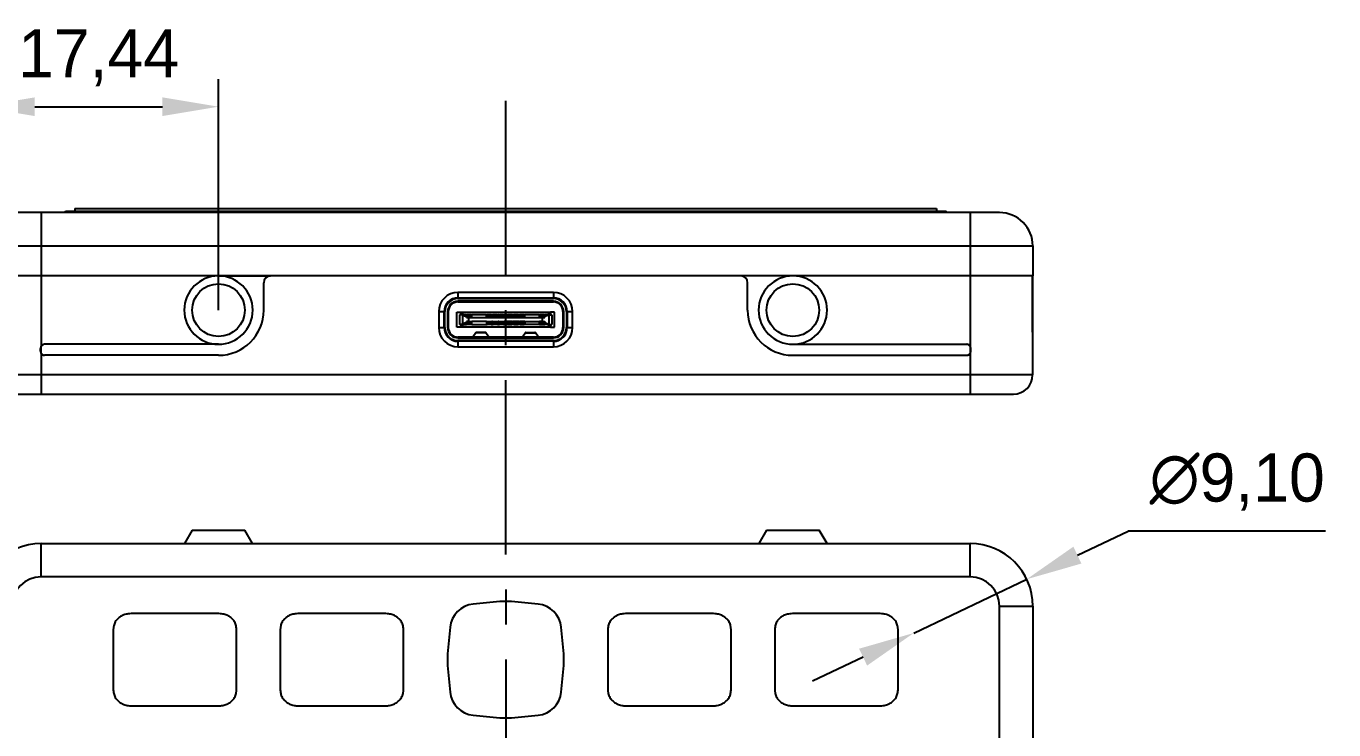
# Model space of a CAD drawing. Header units: millimetres. Extents: x -147 to 3, y 1156 to 1267.
# Drawn here: x -95.2 to -0.1, y 1215.9 to 1267.1 of the extents above; entities that cross this region are included whole.
import ezdxf

# ---------------------------------------------------------------- set-up
doc = ezdxf.new("R2010")
doc.units = ezdxf.units.MM
doc.header["$PDSIZE"] = -1
doc.linetypes.add('CENTERX2', pattern=[20.32, 12.7, -2.54, 2.54, -2.54])
doc.dimstyles.new('ISO-25', dxfattribs={"dimtxt": 2.5, "dimasz": 2.5, "dimexe": 1.25, "dimexo": 0.625, "dimtad": 1, "dimtxsty": 'Standard', "dimcen": 2.5, "dimadec": 0, "dimazin": 0, "dimtfac": 1, "dimtmove": 0, "dimatfit": 3, "dimfxl": 1, "dimarcsym": 0})

# ---------------------------------------------------------------- blocks, each defined once
blk = doc.blocks.new('*D3')
at = {"color": 0, "lineweight": -2}
for p, q in [((-18.75, 1228.586), (-15.066, 1230.341)), ((-0.709, 1230.341), (-15.066, 1230.341)), ((-30.649, 1222.919), (-22.433, 1226.832)), ((-34.332, 1221.164), (-38.016, 1219.41))]:
    blk.add_line(p, q, dxfattribs=at)
at = {"color": 0}
for points in [[(-19.042, 1229.2), (-18.457, 1227.972), (-22.433, 1226.832)], [(-34.04, 1220.55), (-34.625, 1221.778), (-30.649, 1222.919)]]:
    blk.add_solid(points, dxfattribs=at)
at = {"layer": 'Defpoints', "color": 0}
for p in [(-22.433, 1226.832), (-30.649, 1222.919)]:
    blk.add_point(p, dxfattribs=at)
at = {"color": 0, "insert": (-7.126, 1233.906), "char_height": 3.5, "attachment_point": 5}
blk.add_mtext('∅9,10', dxfattribs=at)
blk = doc.blocks.new('*D5')
at = {"color": 0, "lineweight": -2}
for p, q in [((-98.65, 1247.285), (-98.65, 1263.212)), ((-81.212, 1246.413), (-81.212, 1263.212)), ((-94.57, 1261.212), (-85.292, 1261.212))]:
    blk.add_line(p, q, dxfattribs=at)
at = {"color": 0}
for points in [[(-94.57, 1261.892), (-94.57, 1260.532), (-98.65, 1261.212)], [(-85.292, 1260.532), (-85.292, 1261.892), (-81.212, 1261.212)]]:
    blk.add_solid(points, dxfattribs=at)
at = {"layer": 'Defpoints', "color": 0}
for p in [(-81.212, 1261.212), (-98.65, 1247.285), (-81.212, 1246.413)]:
    blk.add_point(p, dxfattribs=at)
at = {"color": 0, "insert": (-89.931, 1264.778), "char_height": 3.5, "attachment_point": 5}
blk.add_mtext('17,44', dxfattribs=at)

msp = doc.modelspace()

# ---------------------------------------------------------------- linework, layer by layer
at = {"color": 7, "linetype": 'CENTERX2'}
msp.add_line((-60.329, 1261.641), (-60.324, 1172.438), dxfattribs=at)
at = {"color": 7, "linetype": 'Continuous', "lineweight": 25}
for p, q in [((-94.112, 1253.503), (-96.242, 1253.503)), ((-26.541, 1253.503), (-94.112, 1253.503)), ((-92.436, 1253.503), (-92.336, 1253.603)), ((-92.336, 1253.603), (-28.317, 1253.603)), ((-91.661, 1253.803), (-28.993, 1253.803)), ((-91.661, 1253.803), (-91.661, 1253.603)), ((-28.993, 1253.803), (-28.993, 1253.603)), ((-28.993, 1253.803), (-28.993, 1253.603)), ((-28.993, 1253.803), (-28.993, 1253.803)), ((-28.317, 1253.603), (-28.317, 1253.603)), ((-28.317, 1253.603), (-28.217, 1253.503)), ((-28.217, 1253.503), (-28.317, 1253.603)), ((-24.411, 1253.503), (-26.541, 1253.503)), ((-98.662, 1251.083), (-94.112, 1251.083)), ((-94.112, 1251.083), (-94.112, 1248.903)), ((-94.112, 1251.083), (-26.541, 1251.083)), ((-26.541, 1251.083), (-26.541, 1248.903)), ((-26.541, 1251.083), (-21.991, 1251.083)), ((-21.991, 1251.083), (-21.991, 1248.903)), ((-94.112, 1248.903), (-98.662, 1248.903)), ((-26.541, 1248.903), (-94.112, 1248.903)), ((-94.112, 1248.903), (-94.112, 1243.777)), ((-21.991, 1248.903), (-26.541, 1248.903)), ((-26.541, 1248.903), (-26.541, 1243.777)), ((-22.004, 1248.903), (-22.004, 1241.703)), ((-22.004, 1248.903), (-22.004, 1241.703)), ((-22.004, 1248.903), (-22.004, 1245.32)), ((-22.004, 1245.32), (-22.004, 1248.903)), ((-77.922, 1246.413), (-77.922, 1248.403)), ((-56.857, 1247.703), (-63.797, 1247.703)), ((-63.797, 1247.703), (-63.797, 1247.303)), ((-56.857, 1247.703), (-56.857, 1247.303)), ((-42.731, 1246.413), (-42.731, 1248.403)), ((-63.798, 1247.303), (-63.798, 1247.253)), ((-63.798, 1247.253), (-56.858, 1247.253)), ((-56.858, 1247.053), (-63.798, 1247.053)), ((-63.798, 1247.003), (-63.798, 1247.053)), ((-63.798, 1247.003), (-56.858, 1247.003)), ((-63.797, 1247.303), (-56.857, 1247.303)), ((-56.858, 1247.303), (-56.858, 1247.253)), ((-56.858, 1247.003), (-56.858, 1247.053)), ((-56.157, 1247.017), (-56.157, 1247.018)), ((-65.197, 1246.303), (-65.197, 1245.143)), ((-65.197, 1246.303), (-64.797, 1246.303)), ((-64.797, 1245.143), (-64.797, 1246.303)), ((-64.748, 1245.143), (-64.748, 1246.303)), ((-64.548, 1246.303), (-64.548, 1245.143)), ((-64.498, 1246.303), (-64.548, 1246.303)), ((-64.498, 1245.143), (-64.498, 1246.303)), ((-64.497, 1246.303), (-64.498, 1246.303)), ((-64.497, 1245.503), (-64.497, 1246.309)), ((-64.497, 1245.503), (-64.497, 1246.303)), ((-64.497, 1246.303), (-64.497, 1245.503)), ((-64.497, 1246.303), (-64.497, 1246.303)), ((-64.497, 1245.503), (-64.497, 1246.303)), ((-63.877, 1245.173), (-63.877, 1246.273)), ((-63.877, 1246.273), (-63.577, 1246.273)), ((-63.678, 1246.073), (-63.678, 1245.373)), ((-63.463, 1246.073), (-63.678, 1246.073)), ((-63.377, 1246.073), (-63.577, 1246.273)), ((-63.577, 1246.273), (-57.077, 1246.273)), ((-63.577, 1246.273), (-63.577, 1246.073)), ((-63.463, 1246.073), (-63.456, 1246.057)), ((-63.178, 1246.073), (-63.463, 1246.073)), ((-63.456, 1246.057), (-63.178, 1245.946)), ((-63.456, 1246.057), (-63.456, 1245.39)), ((-63.178, 1246.073), (-63.178, 1245.946)), ((-63.178, 1246.073), (-63.177, 1246.073)), ((-63.178, 1245.946), (-63.178, 1245.873)), ((-63.178, 1245.873), (-62.997, 1245.873)), ((-63.177, 1245.873), (-63.177, 1246.073)), ((-63.177, 1246.073), (-63.128, 1246.073)), ((-63.128, 1246.073), (-63.128, 1245.973)), ((-62.828, 1246.073), (-63.128, 1246.073)), ((-63.128, 1245.973), (-62.828, 1245.973)), ((-62.997, 1245.573), (-62.997, 1245.873)), ((-62.997, 1245.873), (-62.778, 1245.873)), ((-62.828, 1245.973), (-62.828, 1246.073)), ((-62.828, 1246.073), (-62.827, 1246.073)), ((-62.828, 1245.973), (-62.827, 1245.973)), ((-62.827, 1246.073), (-62.778, 1246.073)), ((-61.728, 1246.073), (-62.778, 1246.073)), ((-62.778, 1245.873), (-62.778, 1246.073)), ((-62.778, 1245.873), (-61.728, 1245.873)), ((-61.728, 1246.073), (-61.728, 1245.873)), ((-61.728, 1246.073), (-61.727, 1246.073)), ((-61.728, 1245.873), (-61.328, 1245.873)), ((-61.727, 1245.873), (-61.727, 1246.073)), ((-61.727, 1246.073), (-61.678, 1246.073)), ((-61.678, 1246.073), (-61.678, 1245.973)), ((-61.378, 1246.073), (-61.678, 1246.073)), ((-61.678, 1245.973), (-61.378, 1245.973)), ((-61.378, 1245.973), (-61.378, 1246.073)), ((-61.378, 1246.073), (-61.377, 1246.073)), ((-61.378, 1245.973), (-61.377, 1245.973)), ((-61.377, 1246.073), (-61.328, 1246.073)), ((-61.328, 1245.873), (-61.328, 1246.073)), ((-61.278, 1246.073), (-61.328, 1246.073)), ((-61.328, 1245.873), (-61.278, 1245.873)), ((-61.278, 1246.073), (-61.278, 1245.873)), ((-61.278, 1246.073), (-61.277, 1246.073)), ((-61.278, 1245.873), (-60.878, 1245.873)), ((-61.277, 1245.873), (-61.277, 1246.073)), ((-61.277, 1246.073), (-61.228, 1246.073)), ((-61.228, 1246.073), (-61.228, 1245.973)), ((-60.928, 1246.073), (-61.228, 1246.073)), ((-61.228, 1245.973), (-60.928, 1245.973)), ((-60.928, 1245.973), (-60.928, 1246.073)), ((-60.928, 1246.073), (-60.927, 1246.073)), ((-60.928, 1245.973), (-60.927, 1245.973)), ((-60.927, 1246.073), (-60.878, 1246.073)), ((-60.828, 1246.073), (-60.878, 1246.073)), ((-60.878, 1245.873), (-60.878, 1246.073)), ((-60.878, 1245.873), (-60.828, 1245.873)), ((-60.828, 1245.873), (-60.828, 1246.073)), ((-60.827, 1246.073), (-60.828, 1246.073)), ((-60.828, 1245.873), (-60.428, 1245.873)), ((-60.827, 1245.873), (-60.827, 1246.073)), ((-60.827, 1246.073), (-60.778, 1246.073)), ((-60.778, 1246.073), (-60.778, 1245.973)), ((-60.478, 1246.073), (-60.778, 1246.073)), ((-60.778, 1245.973), (-60.478, 1245.973)), ((-60.478, 1246.073), (-60.477, 1246.073)), ((-60.478, 1245.973), (-60.478, 1246.073)), ((-60.478, 1245.973), (-60.477, 1245.973)), ((-60.477, 1246.073), (-60.428, 1246.073)), ((-60.428, 1245.873), (-60.428, 1246.073)), ((-60.228, 1246.073), (-60.428, 1246.073)), ((-60.428, 1245.873), (-60.228, 1245.873)), ((-60.228, 1246.073), (-60.228, 1245.873)), ((-60.228, 1246.073), (-60.227, 1246.073)), ((-60.228, 1245.873), (-59.828, 1245.873)), ((-60.227, 1245.873), (-60.227, 1246.073)), ((-60.227, 1246.073), (-60.178, 1246.073)), ((-60.178, 1246.073), (-60.178, 1245.973)), ((-59.878, 1246.073), (-60.178, 1246.073)), ((-60.178, 1245.973), (-59.878, 1245.973)), ((-59.878, 1245.973), (-59.878, 1246.073)), ((-59.878, 1246.073), (-59.877, 1246.073)), ((-59.878, 1245.973), (-59.877, 1245.973)), ((-59.877, 1246.073), (-59.828, 1246.073)), ((-59.778, 1246.073), (-59.828, 1246.073)), ((-59.828, 1245.873), (-59.828, 1246.073)), ((-59.828, 1245.873), (-59.778, 1245.873)), ((-59.778, 1246.073), (-59.778, 1245.873)), ((-59.778, 1246.073), (-59.777, 1246.073)), ((-59.778, 1245.873), (-59.378, 1245.873)), ((-59.777, 1245.873), (-59.777, 1246.073)), ((-59.777, 1246.073), (-59.728, 1246.073)), ((-59.728, 1246.073), (-59.728, 1245.973)), ((-59.428, 1246.073), (-59.728, 1246.073)), ((-59.728, 1245.973), (-59.428, 1245.973)), ((-59.428, 1245.973), (-59.428, 1246.073)), ((-59.428, 1246.073), (-59.427, 1246.073)), ((-59.428, 1245.973), (-59.427, 1245.973)), ((-59.427, 1246.073), (-59.378, 1246.073)), ((-59.378, 1245.873), (-59.378, 1246.073)), ((-59.328, 1246.073), (-59.378, 1246.073)), ((-59.378, 1245.873), (-59.328, 1245.873)), ((-59.328, 1246.073), (-59.328, 1245.873)), ((-59.328, 1246.073), (-59.327, 1246.073)), ((-59.328, 1245.873), (-58.928, 1245.873)), ((-59.327, 1245.873), (-59.327, 1246.073)), ((-59.327, 1246.073), (-59.278, 1246.073)), ((-59.278, 1246.073), (-59.278, 1245.973)), ((-58.978, 1246.073), (-59.278, 1246.073)), ((-59.278, 1245.973), (-58.978, 1245.973)), ((-58.978, 1245.973), (-58.978, 1246.073)), ((-58.978, 1246.073), (-58.977, 1246.073)), ((-58.978, 1245.973), (-58.977, 1245.973)), ((-58.977, 1246.073), (-58.928, 1246.073)), ((-58.928, 1245.873), (-58.928, 1246.073)), ((-57.878, 1246.073), (-58.928, 1246.073)), ((-58.928, 1245.873), (-57.878, 1245.873)), ((-57.878, 1246.073), (-57.878, 1245.873)), ((-57.878, 1246.073), (-57.877, 1246.073)), ((-57.878, 1245.873), (-57.658, 1245.873)), ((-57.877, 1245.873), (-57.877, 1246.073)), ((-57.877, 1246.073), (-57.828, 1246.073)), ((-57.528, 1246.073), (-57.828, 1246.073)), ((-57.828, 1246.073), (-57.828, 1245.973)), ((-57.828, 1245.973), (-57.528, 1245.973)), ((-57.658, 1245.573), (-57.658, 1245.873)), ((-57.658, 1245.873), (-57.478, 1245.873)), ((-57.528, 1245.973), (-57.528, 1246.073)), ((-57.528, 1246.073), (-57.527, 1246.073)), ((-57.528, 1245.973), (-57.527, 1245.973)), ((-57.527, 1246.073), (-57.478, 1246.073)), ((-57.192, 1246.073), (-57.478, 1246.073)), ((-57.478, 1245.946), (-57.478, 1246.073)), ((-57.199, 1246.057), (-57.478, 1245.946)), ((-57.478, 1245.873), (-57.478, 1245.946)), ((-57.277, 1246.073), (-57.077, 1246.273)), ((-57.192, 1246.073), (-57.199, 1246.057)), ((-57.199, 1246.057), (-57.199, 1245.39)), ((-57.192, 1246.073), (-56.978, 1246.073)), ((-57.077, 1246.273), (-57.077, 1246.073)), ((-56.777, 1246.273), (-57.077, 1246.273)), ((-56.978, 1246.073), (-56.978, 1245.373)), ((-56.978, 1246.073), (-56.978, 1245.373)), ((-56.978, 1246.073), (-56.978, 1246.073)), ((-56.777, 1246.273), (-56.777, 1246.273)), ((-56.777, 1245.173), (-56.777, 1246.273)), ((-56.777, 1245.173), (-56.777, 1246.273)), ((-56.158, 1246.303), (-56.108, 1246.303)), ((-56.158, 1246.303), (-56.158, 1245.143)), ((-56.108, 1245.143), (-56.108, 1246.303)), ((-55.858, 1246.303), (-55.908, 1246.303)), ((-55.908, 1246.303), (-55.908, 1245.143)), ((-55.858, 1245.143), (-55.858, 1246.303)), ((-55.857, 1246.303), (-55.858, 1246.303)), ((-55.857, 1245.503), (-55.857, 1246.341)), ((-55.857, 1245.503), (-55.857, 1246.341)), ((-55.857, 1245.743), (-55.857, 1246.34)), ((-55.857, 1246.34), (-55.857, 1246.043)), ((-55.857, 1245.503), (-55.857, 1246.303)), ((-55.857, 1246.043), (-55.857, 1246.303)), ((-55.857, 1246.303), (-55.857, 1246.303)), ((-55.857, 1245.503), (-55.857, 1246.303)), ((-55.857, 1246.303), (-55.857, 1245.143)), ((-55.857, 1246.303), (-55.457, 1246.303)), ((-55.457, 1245.143), (-55.457, 1246.303)), ((-65.197, 1245.143), (-64.797, 1245.143)), ((-64.548, 1245.143), (-64.498, 1245.143)), ((-64.497, 1245.503), (-64.497, 1245.143)), ((-63.577, 1245.173), (-63.877, 1245.173)), ((-63.463, 1245.373), (-63.678, 1245.373)), ((-63.577, 1245.173), (-63.377, 1245.373)), ((-63.577, 1245.373), (-63.577, 1245.173)), ((-57.077, 1245.173), (-63.577, 1245.173)), ((-63.456, 1245.39), (-63.463, 1245.373)), ((-63.463, 1245.373), (-63.178, 1245.373)), ((-63.178, 1245.501), (-63.456, 1245.39)), ((-63.178, 1245.573), (-63.178, 1245.501)), ((-62.997, 1245.573), (-63.178, 1245.573)), ((-63.178, 1245.501), (-63.178, 1245.373)), ((-63.178, 1245.373), (-63.177, 1245.373)), ((-63.177, 1245.373), (-63.177, 1245.573)), ((-63.128, 1245.373), (-63.177, 1245.373)), ((-62.828, 1245.473), (-63.128, 1245.473)), ((-63.128, 1245.473), (-63.128, 1245.373)), ((-62.828, 1245.373), (-63.128, 1245.373)), ((-62.997, 1245.573), (-62.778, 1245.573)), ((-62.828, 1245.473), (-62.828, 1245.373)), ((-62.828, 1245.473), (-62.827, 1245.473)), ((-62.828, 1245.373), (-62.827, 1245.373)), ((-62.827, 1245.473), (-62.827, 1245.373)), ((-62.778, 1245.373), (-62.827, 1245.373)), ((-61.728, 1245.573), (-62.778, 1245.573)), ((-62.778, 1245.373), (-62.778, 1245.573)), ((-62.778, 1245.373), (-61.728, 1245.373)), ((-61.728, 1245.573), (-61.328, 1245.573)), ((-61.728, 1245.573), (-61.728, 1245.373)), ((-61.727, 1245.373), (-61.728, 1245.373)), ((-61.727, 1245.573), (-61.727, 1245.373)), ((-61.727, 1245.373), (-61.678, 1245.373)), ((-61.378, 1245.473), (-61.678, 1245.473)), ((-61.678, 1245.473), (-61.678, 1245.373)), ((-61.378, 1245.373), (-61.678, 1245.373)), ((-61.378, 1245.473), (-61.378, 1245.373)), ((-61.377, 1245.473), (-61.378, 1245.473)), ((-61.377, 1245.373), (-61.378, 1245.373)), ((-61.377, 1245.373), (-61.328, 1245.373)), ((-61.278, 1245.573), (-61.328, 1245.573)), ((-61.328, 1245.573), (-61.328, 1245.373)), ((-61.328, 1245.373), (-61.278, 1245.373)), ((-61.278, 1245.573), (-60.878, 1245.573)), ((-61.278, 1245.573), (-61.278, 1245.373)), ((-61.277, 1245.373), (-61.278, 1245.373)), ((-61.277, 1245.573), (-61.277, 1245.373)), ((-61.277, 1245.373), (-61.228, 1245.373)), ((-61.228, 1245.473), (-61.228, 1245.373)), ((-60.928, 1245.473), (-61.228, 1245.473)), ((-60.928, 1245.373), (-61.228, 1245.373)), ((-60.927, 1245.473), (-60.928, 1245.473)), ((-60.928, 1245.473), (-60.928, 1245.373)), ((-60.927, 1245.373), (-60.928, 1245.373)), ((-60.927, 1245.373), (-60.878, 1245.373)), ((-60.828, 1245.573), (-60.878, 1245.573)), ((-60.878, 1245.573), (-60.878, 1245.373)), ((-60.878, 1245.373), (-60.828, 1245.373)), ((-60.828, 1245.573), (-60.428, 1245.573)), ((-60.828, 1245.573), (-60.828, 1245.373)), ((-60.827, 1245.373), (-60.828, 1245.373)), ((-60.827, 1245.573), (-60.827, 1245.373)), ((-60.827, 1245.373), (-60.778, 1245.373)), ((-60.778, 1245.473), (-60.778, 1245.373)), ((-60.478, 1245.473), (-60.778, 1245.473)), ((-60.478, 1245.373), (-60.778, 1245.373)), ((-60.477, 1245.473), (-60.478, 1245.473)), ((-60.478, 1245.473), (-60.478, 1245.373)), ((-60.477, 1245.373), (-60.478, 1245.373)), ((-60.477, 1245.373), (-60.428, 1245.373)), ((-60.228, 1245.573), (-60.428, 1245.573)), ((-60.428, 1245.573), (-60.428, 1245.373)), ((-60.428, 1245.373), (-60.228, 1245.373)), ((-59.828, 1245.573), (-60.228, 1245.573)), ((-60.228, 1245.573), (-60.228, 1245.373)), ((-60.227, 1245.373), (-60.228, 1245.373)), ((-60.227, 1245.573), (-60.227, 1245.373)), ((-60.178, 1245.373), (-60.227, 1245.373)), ((-60.178, 1245.473), (-60.178, 1245.373)), ((-60.178, 1245.473), (-59.878, 1245.473)), ((-60.178, 1245.373), (-59.878, 1245.373)), ((-59.878, 1245.473), (-59.878, 1245.373)), ((-59.877, 1245.473), (-59.878, 1245.473)), ((-59.877, 1245.373), (-59.878, 1245.373)), ((-59.877, 1245.473), (-59.877, 1245.373)), ((-59.828, 1245.373), (-59.877, 1245.373)), ((-59.828, 1245.573), (-59.778, 1245.573)), ((-59.828, 1245.573), (-59.828, 1245.373)), ((-59.778, 1245.373), (-59.828, 1245.373)), ((-59.378, 1245.573), (-59.778, 1245.573)), ((-59.778, 1245.573), (-59.778, 1245.373)), ((-59.777, 1245.373), (-59.778, 1245.373)), ((-59.777, 1245.573), (-59.777, 1245.373)), ((-59.728, 1245.373), (-59.777, 1245.373)), ((-59.728, 1245.473), (-59.728, 1245.373)), ((-59.728, 1245.473), (-59.428, 1245.473)), ((-59.728, 1245.373), (-59.428, 1245.373)), ((-59.428, 1245.473), (-59.428, 1245.373)), ((-59.427, 1245.473), (-59.428, 1245.473)), ((-59.427, 1245.373), (-59.428, 1245.373)), ((-59.427, 1245.473), (-59.427, 1245.373)), ((-59.378, 1245.373), (-59.427, 1245.373)), ((-59.378, 1245.573), (-59.328, 1245.573)), ((-59.378, 1245.573), (-59.378, 1245.373)), ((-59.328, 1245.373), (-59.378, 1245.373)), ((-58.928, 1245.573), (-59.328, 1245.573)), ((-59.328, 1245.573), (-59.328, 1245.373)), ((-59.327, 1245.373), (-59.328, 1245.373)), ((-59.327, 1245.573), (-59.327, 1245.373)), ((-59.278, 1245.373), (-59.327, 1245.373)), ((-59.278, 1245.473), (-59.278, 1245.373)), ((-59.278, 1245.473), (-58.978, 1245.473)), ((-59.278, 1245.373), (-58.978, 1245.373)), ((-58.978, 1245.473), (-58.978, 1245.373)), ((-58.977, 1245.473), (-58.978, 1245.473)), ((-58.977, 1245.373), (-58.978, 1245.373)), ((-58.977, 1245.473), (-58.977, 1245.373)), ((-58.928, 1245.373), (-58.977, 1245.373)), ((-58.928, 1245.573), (-57.878, 1245.573)), ((-58.928, 1245.573), (-58.928, 1245.373)), ((-57.878, 1245.373), (-58.928, 1245.373)), ((-57.658, 1245.573), (-57.878, 1245.573)), ((-57.878, 1245.373), (-57.878, 1245.573)), ((-57.878, 1245.373), (-57.877, 1245.373)), ((-57.877, 1245.573), (-57.877, 1245.373)), ((-57.877, 1245.373), (-57.828, 1245.373)), ((-57.828, 1245.473), (-57.828, 1245.373)), ((-57.828, 1245.473), (-57.528, 1245.473)), ((-57.828, 1245.373), (-57.528, 1245.373)), ((-57.658, 1245.573), (-57.478, 1245.573)), ((-57.528, 1245.473), (-57.528, 1245.373)), ((-57.528, 1245.473), (-57.527, 1245.473)), ((-57.528, 1245.373), (-57.527, 1245.373)), ((-57.527, 1245.373), (-57.527, 1245.473)), ((-57.527, 1245.373), (-57.478, 1245.373)), ((-57.478, 1245.573), (-57.478, 1245.501)), ((-57.478, 1245.501), (-57.199, 1245.39)), ((-57.478, 1245.501), (-57.478, 1245.373)), ((-57.192, 1245.373), (-57.478, 1245.373)), ((-57.077, 1245.173), (-57.277, 1245.373)), ((-57.199, 1245.39), (-57.192, 1245.373)), ((-57.192, 1245.373), (-56.978, 1245.373)), ((-57.077, 1245.373), (-57.077, 1245.173)), ((-57.077, 1245.173), (-56.777, 1245.173)), ((-56.978, 1245.373), (-56.978, 1245.373)), ((-56.777, 1245.173), (-56.777, 1245.173)), ((-56.108, 1245.143), (-56.158, 1245.143)), ((-55.858, 1245.143), (-55.908, 1245.143)), ((-55.858, 1245.143), (-55.857, 1245.143)), ((-55.857, 1245.543), (-55.857, 1245.543)), ((-55.857, 1245.443), (-55.857, 1245.343)), ((-55.857, 1245.443), (-55.857, 1245.343)), ((-55.857, 1245.443), (-55.857, 1245.443)), ((-55.857, 1245.143), (-55.857, 1245.343)), ((-55.857, 1245.143), (-55.857, 1245.107)), ((-55.857, 1245.143), (-55.857, 1245.107)), ((-55.857, 1245.143), (-55.457, 1245.143)), ((-81.212, 1243.923), (-93.855, 1243.923)), ((-56.858, 1244.443), (-63.798, 1244.443)), ((-63.798, 1244.393), (-63.798, 1244.443)), ((-63.798, 1244.393), (-56.858, 1244.393)), ((-56.858, 1244.193), (-63.798, 1244.193)), ((-63.798, 1244.193), (-63.798, 1244.143)), ((-56.857, 1244.143), (-63.797, 1244.143)), ((-63.797, 1244.143), (-63.797, 1243.743)), ((-62.495, 1244.766), (-62.711, 1244.455)), ((-61.544, 1244.455), (-62.711, 1244.455)), ((-61.76, 1244.766), (-62.495, 1244.766)), ((-61.795, 1244.791), (-62.46, 1244.791)), ((-61.544, 1244.455), (-61.76, 1244.766)), ((-58.895, 1244.766), (-59.111, 1244.455)), ((-59.111, 1244.455), (-57.944, 1244.455)), ((-58.895, 1244.766), (-58.16, 1244.766)), ((-58.86, 1244.791), (-58.195, 1244.791)), ((-57.944, 1244.455), (-58.16, 1244.766)), ((-56.858, 1244.393), (-56.858, 1244.443)), ((-56.858, 1244.193), (-56.858, 1244.143)), ((-56.857, 1244.143), (-56.857, 1243.743)), ((-56.657, 1244.164), (-56.657, 1244.164)), ((-56.143, 1244.443), (-56.143, 1244.443)), ((-39.441, 1243.923), (-26.799, 1243.923)), ((-22.004, 1244.82), (-22.004, 1244.82)), ((-94.112, 1243.27), (-94.112, 1243.777)), ((-94.112, 1243.27), (-94.112, 1241.703)), ((-81.212, 1243.123), (-93.855, 1243.123)), ((-63.797, 1243.743), (-56.857, 1243.743)), ((-39.441, 1243.123), (-26.799, 1243.123)), ((-26.541, 1243.777), (-26.541, 1243.27)), ((-26.541, 1243.27), (-26.541, 1241.703)), ((-94.112, 1241.703), (-98.65, 1241.703)), ((-26.541, 1241.703), (-94.112, 1241.703)), ((-94.112, 1241.703), (-94.112, 1240.303)), ((-26.541, 1241.703), (-26.541, 1240.303)), ((-22.004, 1241.703), (-26.541, 1241.703)), ((-22.004, 1241.703), (-22.004, 1241.703)), ((-97.25, 1240.303), (-94.112, 1240.303)), ((-94.112, 1240.303), (-26.541, 1240.303)), ((-26.541, 1240.303), (-23.404, 1240.303)), ((-23.404, 1240.303), (-23.404, 1240.303)), ((-83.125, 1230.413), (-83.695, 1229.425)), ((-83.125, 1230.413), (-79.3, 1230.413)), ((-78.73, 1229.425), (-79.3, 1230.413)), ((-41.354, 1230.413), (-41.924, 1229.425)), ((-41.354, 1230.413), (-37.528, 1230.413)), ((-36.958, 1229.425), (-37.528, 1230.413)), ((-94.112, 1227.005), (-94.112, 1229.425)), ((-94.112, 1229.425), (-26.541, 1229.425)), ((-26.541, 1227.005), (-26.541, 1229.425)), ((-26.541, 1227.005), (-94.112, 1227.005)), ((-60.754, 1225.218), (-62.693, 1225.02)), ((-59.899, 1225.217), (-60.754, 1225.218)), ((-57.961, 1225.02), (-59.899, 1225.217)), ((-81.558, 1224.344), (-87.197, 1224.344)), ((-69.421, 1224.344), (-75.061, 1224.344)), ((-45.593, 1224.344), (-51.232, 1224.344)), ((-33.456, 1224.344), (-39.096, 1224.344)), ((-24.411, 1191.063), (-24.411, 1224.875)), ((-24.411, 1224.875), (-21.991, 1224.875)), ((-21.991, 1224.875), (-21.991, 1191.063)), ((-88.859, 1223.184), (-88.859, 1218.769)), ((-79.896, 1218.769), (-79.896, 1223.184)), ((-76.722, 1223.184), (-76.722, 1218.769)), ((-67.76, 1218.769), (-67.76, 1223.184)), ((-64.367, 1223.346), (-64.564, 1221.407)), ((-56.089, 1221.407), (-56.287, 1223.346)), ((-52.894, 1223.184), (-52.894, 1218.769)), ((-43.932, 1218.769), (-43.932, 1223.184)), ((-40.757, 1223.184), (-40.757, 1218.769)), ((-31.795, 1218.769), (-31.795, 1223.184)), ((-64.564, 1221.407), (-64.565, 1220.552)), ((-56.089, 1220.552), (-56.089, 1221.407)), ((-64.565, 1220.552), (-64.367, 1218.614)), ((-56.287, 1218.614), (-56.089, 1220.552)), ((-87.197, 1217.61), (-81.558, 1217.61)), ((-75.061, 1217.61), (-69.421, 1217.61)), ((-51.232, 1217.61), (-45.593, 1217.61)), ((-39.096, 1217.61), (-33.456, 1217.61)), ((-62.693, 1216.94), (-60.754, 1216.742)), ((-60.754, 1216.742), (-59.899, 1216.742)), ((-59.899, 1216.742), (-57.961, 1216.94))]:
    msp.add_line(p, q, dxfattribs=at)
at = {"color": 7, "linetype": 'Continuous'}
for p, q in [((-81.212, 1248.903), (-77.422, 1248.903)), ((-39.441, 1248.903), (-43.231, 1248.903)), ((-77.922, 1246.413), (-77.922, 1248.403)), ((-42.731, 1246.413), (-42.731, 1248.403)), ((-81.212, 1243.923), (-93.855, 1243.923)), ((-39.441, 1243.923), (-26.799, 1243.923)), ((-94.155, 1243.423), (-94.155, 1243.623)), ((-81.212, 1243.123), (-93.855, 1243.123)), ((-39.441, 1243.123), (-26.799, 1243.123)), ((-26.499, 1243.423), (-26.499, 1243.623)), ((-36.842, 1240.303), (-34.442, 1240.303))]:
    msp.add_line(p, q, dxfattribs=at)
at = {"color": 8, "linetype": 'Continuous', "lineweight": 25}
for p, q in [((-64.748, 1246.303), (-64.797, 1246.303)), ((-64.748, 1245.143), (-64.797, 1245.143)), ((-64.497, 1245.143), (-64.498, 1245.143))]:
    msp.add_line(p, q, dxfattribs=at)
at = {"color": 7, "linetype": 'Continuous', "lineweight": 25, "flags": 128}
for points in [[(-94.112, 1253.503), (-94.112, 1253.467), (-94.112, 1253.357), (-94.112, 1253.179), (-94.112, 1252.937), (-94.112, 1252.639), (-94.112, 1252.293), (-94.112, 1251.911), (-94.112, 1251.504), (-94.112, 1251.083)], [(-26.541, 1253.503), (-26.541, 1253.467), (-26.541, 1253.357), (-26.541, 1253.179), (-26.541, 1252.937), (-26.541, 1252.639), (-26.541, 1252.293), (-26.541, 1251.911), (-26.541, 1251.504), (-26.541, 1251.083)], [(-55.857, 1246.043), (-55.857, 1246.004), (-55.857, 1245.967), (-55.857, 1245.932), (-55.857, 1245.902), (-55.857, 1245.877), (-55.857, 1245.859), (-55.857, 1245.847), (-55.857, 1245.843)], [(-55.857, 1245.843), (-55.857, 1245.847), (-55.857, 1245.859), (-55.857, 1245.877), (-55.857, 1245.902), (-55.857, 1245.932), (-55.857, 1245.967), (-55.857, 1246.004), (-55.857, 1246.043)], [(-64.497, 1245.303), (-64.497, 1245.307), (-64.497, 1245.319), (-64.497, 1245.337), (-64.497, 1245.362), (-64.497, 1245.392), (-64.497, 1245.427), (-64.497, 1245.464), (-64.497, 1245.503)], [(-64.497, 1245.503), (-64.497, 1245.464), (-64.497, 1245.427), (-64.497, 1245.392), (-64.497, 1245.362), (-64.497, 1245.337), (-64.497, 1245.319), (-64.497, 1245.307), (-64.497, 1245.303)], [(-64.497, 1245.303), (-64.497, 1245.307), (-64.497, 1245.319), (-64.497, 1245.337), (-64.497, 1245.362), (-64.497, 1245.392), (-64.497, 1245.427), (-64.497, 1245.464), (-64.497, 1245.503)], [(-64.497, 1245.503), (-64.497, 1245.464), (-64.497, 1245.427), (-64.497, 1245.392), (-64.497, 1245.362), (-64.497, 1245.337), (-64.497, 1245.319), (-64.497, 1245.307), (-64.497, 1245.303)], [(-55.857, 1245.543), (-55.857, 1245.547), (-55.857, 1245.559), (-55.857, 1245.577), (-55.857, 1245.602), (-55.857, 1245.632), (-55.857, 1245.667), (-55.857, 1245.704), (-55.857, 1245.743)], [(-55.857, 1245.343), (-55.857, 1245.382), (-55.857, 1245.42), (-55.857, 1245.454), (-55.857, 1245.485), (-55.857, 1245.51), (-55.857, 1245.528), (-55.857, 1245.539), (-55.857, 1245.543)], [(-55.857, 1245.503), (-55.857, 1245.464), (-55.857, 1245.427), (-55.857, 1245.392), (-55.857, 1245.362), (-55.857, 1245.337), (-55.857, 1245.319), (-55.857, 1245.307), (-55.857, 1245.303)], [(-55.857, 1245.303), (-55.857, 1245.307), (-55.857, 1245.319), (-55.857, 1245.337), (-55.857, 1245.362), (-55.857, 1245.392), (-55.857, 1245.427), (-55.857, 1245.464), (-55.857, 1245.503)], [(-55.857, 1245.503), (-55.857, 1245.464), (-55.857, 1245.427), (-55.857, 1245.392), (-55.857, 1245.362), (-55.857, 1245.337), (-55.857, 1245.319), (-55.857, 1245.307), (-55.857, 1245.303)], [(-55.857, 1245.303), (-55.857, 1245.307), (-55.857, 1245.319), (-55.857, 1245.337), (-55.857, 1245.362), (-55.857, 1245.392), (-55.857, 1245.427), (-55.857, 1245.464), (-55.857, 1245.503)], [(-22.004, 1245.32), (-22.004, 1245.222), (-22.004, 1245.129), (-22.004, 1245.042), (-22.004, 1244.966), (-22.004, 1244.904), (-22.004, 1244.858), (-22.004, 1244.83), (-22.004, 1244.82)], [(-22.004, 1244.82), (-22.004, 1244.83), (-22.004, 1244.858), (-22.004, 1244.904), (-22.004, 1244.966), (-22.004, 1245.042), (-22.004, 1245.129), (-22.004, 1245.222), (-22.004, 1245.32)]]:
    msp.add_lwpolyline(points, dxfattribs=at)
at = {"color": 7, "linetype": 'Continuous'}
for centre in [(-81.212, 1246.413), (-39.441, 1246.413)]:
    msp.add_circle(centre, 1.913, dxfattribs=at)
at = {"color": 7, "linetype": 'Continuous', "lineweight": 25}
for centre in [(-81.212, 1246.413), (-39.441, 1246.413)]:
    msp.add_circle(centre, 1.913, dxfattribs=at)
for centre, radius, start, end in [((-24.411, 1251.083), 2.42, 359.99995, 90), ((-81.212, 1246.413), 2.49, 90, 270), ((-81.212, 1246.413), 2.49, 270, 90), ((-77.422, 1248.403), 0.5, 90, 180), ((-43.231, 1248.403), 0.5, 0, 90), ((-39.441, 1246.413), 2.49, 90, 270), ((-39.441, 1246.413), 2.49, 270, 90), ((-63.797, 1246.303), 1.4, 90, 180), ((-56.857, 1246.303), 1.4, 0, 90), ((-63.797, 1246.303), 1, 90, 180), ((-63.798, 1246.303), 0.95, 90, 180.00066), ((-63.798, 1246.303), 0.75, 90, 180.00066), ((-63.798, 1246.303), 0.7, 90, 180.00066), ((-63.797, 1246.303), 0.7, 90, 180.00066), ((-63.797, 1246.303), 0.7, 90, 180.00066), ((-56.858, 1246.303), 1, 359.99934, 90), ((-56.858, 1246.303), 0.95, 359.99934, 90), ((-56.858, 1246.303), 0.75, 359.99934, 90), ((-56.858, 1246.303), 0.7, 359.99934, 90), ((-56.857, 1246.303), 1, 359.99934, 90), ((-56.857, 1246.303), 1, 45.573, 90), ((-56.857, 1246.303), 1, 0, 90), ((-81.212, 1246.413), 3.29, 270, 0), ((-39.441, 1246.413), 3.29, 180, 270), ((-63.797, 1245.143), 1.4, 180, 270), ((-63.797, 1245.143), 1, 180, 270), ((-63.798, 1245.143), 0.95, 180.00066, 270), ((-63.798, 1245.143), 0.75, 180.00066, 270), ((-63.798, 1245.143), 0.7, 180.00066, 270), ((-63.797, 1245.143), 0.7, 180.00066, 270), ((-56.858, 1245.143), 0.95, 270, 359.99934), ((-56.858, 1245.143), 1, 270, 359.99934), ((-56.858, 1245.143), 0.75, 270, 359.99934), ((-56.858, 1245.143), 0.7, 270, 359.99934), ((-56.857, 1245.143), 1.4, 270, 0), ((-56.857, 1245.143), 1, 270, 0), ((-56.857, 1245.143), 1, 281.53696, 359.99934), ((-93.855, 1243.623), 0.3, 90, 149.19309), ((-56.857, 1245.143), 1, 270, 281.53696), ((-26.799, 1243.623), 0.3, 30.80691, 90), ((-93.855, 1243.423), 0.3, 210.80691, 270), ((-26.799, 1243.423), 0.3, 270, 329.19309), ((-23.404, 1241.703), 1.4, 270, 0), ((-23.404, 1241.703), 1.4, 270, 359.99842), ((-94.112, 1224.875), 4.55, 89.99995, 179.99995), ((-26.541, 1224.875), 4.55, 359.99995, 89.99995), ((-94.112, 1224.875), 2.13, 89.99995, 179.99995), ((-26.541, 1224.875), 2.13, 359.99995, 89.99995), ((-62.502, 1223.156), 1.874, 95.83752, 174.17366), ((-58.151, 1223.155), 1.874, 5.83752, 84.17366), ((-62.503, 1218.804), 1.874, 185.83752, 264.17366), ((-58.151, 1218.804), 1.874, 275.83752, 354.17366)]:
    msp.add_arc(centre, radius, start, end, dxfattribs=at)
at = {"color": 7, "linetype": 'Continuous'}
for centre, radius, start, end in [((-81.212, 1246.413), 2.49, 270, 90), ((-77.422, 1248.403), 0.5, 90, 180), ((-43.231, 1248.403), 0.5, 0, 90), ((-39.441, 1246.413), 2.49, 90, 270), ((-81.212, 1246.413), 3.29, 270, 0), ((-39.441, 1246.413), 3.29, 180, 270), ((-93.855, 1243.623), 0.3, 90, 180), ((-26.799, 1243.623), 0.3, 0, 90), ((-93.855, 1243.423), 0.3, 180, 270), ((-26.799, 1243.423), 0.3, 270, 0)]:
    msp.add_arc(centre, radius, start, end, dxfattribs=at)
at = {"color": 7, "linetype": 'Continuous', "lineweight": 25}
for points, knots in [([(-62.711, 1244.455), (-62.714, 1244.451), (-62.72, 1244.445), (-62.725, 1244.444), (-62.728, 1244.443)], [0, 0, 0, 0, 0.5599414, 1, 1, 1, 1]), ([(-62.46, 1244.791), (-62.466, 1244.79), (-62.478, 1244.787), (-62.49, 1244.772), (-62.495, 1244.766)], [0, 0, 0, 0, 0.560066, 1, 1, 1, 1]), ([(-61.76, 1244.766), (-61.766, 1244.774), (-61.778, 1244.788), (-61.79, 1244.79), (-61.795, 1244.791)], [0, 0, 0, 0, 0.559941, 1, 1, 1, 1]), ([(-61.528, 1244.443), (-61.531, 1244.444), (-61.536, 1244.445), (-61.541, 1244.452), (-61.544, 1244.455)], [0, 0, 0, 0, 0.560066, 1, 1, 1, 1]), ([(-59.111, 1244.455), (-59.114, 1244.451), (-59.12, 1244.445), (-59.125, 1244.444), (-59.128, 1244.443)], [0, 0, 0, 0, 0.559941, 1, 1, 1, 1]), ([(-58.86, 1244.791), (-58.866, 1244.79), (-58.878, 1244.787), (-58.89, 1244.772), (-58.895, 1244.766)], [0, 0, 0, 0, 0.560066, 1, 1, 1, 1]), ([(-58.16, 1244.766), (-58.166, 1244.774), (-58.178, 1244.788), (-58.19, 1244.79), (-58.195, 1244.791)], [0, 0, 0, 0, 0.559941, 1, 1, 1, 1]), ([(-57.928, 1244.443), (-57.931, 1244.444), (-57.936, 1244.445), (-57.941, 1244.452), (-57.944, 1244.455)], [0, 0, 0, 0, 0.560066, 1, 1, 1, 1]), ([(-87.197, 1224.344), (-87.362, 1224.342), (-87.637, 1224.339), (-88.005, 1224.277), (-88.273, 1224.161), (-88.499, 1224.004), (-88.691, 1223.795), (-88.826, 1223.51), (-88.848, 1223.296), (-88.859, 1223.184)], [0, 0, 0, 0, 0.216129, 0.360127, 0.485505, 0.595884, 0.719205, 0.853627, 1, 1, 1, 1]), ([(-79.896, 1223.184), (-79.907, 1223.296), (-79.929, 1223.51), (-80.064, 1223.795), (-80.256, 1224.004), (-80.482, 1224.161), (-80.75, 1224.277), (-81.118, 1224.339), (-81.393, 1224.342), (-81.558, 1224.344)], [0, 0, 0, 0, 0.146373, 0.280795, 0.404116, 0.514495, 0.639873, 0.783871, 1, 1, 1, 1]), ([(-75.061, 1224.344), (-75.226, 1224.342), (-75.5, 1224.339), (-75.868, 1224.277), (-76.136, 1224.161), (-76.363, 1224.004), (-76.554, 1223.795), (-76.69, 1223.51), (-76.711, 1223.296), (-76.722, 1223.184)], [0, 0, 0, 0, 0.216129, 0.360127, 0.485505, 0.595884, 0.719205, 0.853627, 1, 1, 1, 1]), ([(-67.76, 1223.184), (-67.771, 1223.296), (-67.792, 1223.51), (-67.927, 1223.795), (-68.119, 1224.004), (-68.345, 1224.161), (-68.613, 1224.277), (-68.981, 1224.339), (-69.256, 1224.342), (-69.421, 1224.344)], [0, 0, 0, 0, 0.1463729, 0.2807948, 0.404116, 0.5144954, 0.6398733, 0.7838714, 1, 1, 1, 1]), ([(-51.232, 1224.344), (-51.397, 1224.342), (-51.672, 1224.339), (-52.04, 1224.277), (-52.308, 1224.161), (-52.535, 1224.004), (-52.726, 1223.795), (-52.862, 1223.51), (-52.883, 1223.296), (-52.894, 1223.184)], [0, 0, 0, 0, 0.216129, 0.360127, 0.485505, 0.595884, 0.719205, 0.853627, 1, 1, 1, 1]), ([(-43.932, 1223.184), (-43.943, 1223.296), (-43.964, 1223.51), (-44.099, 1223.795), (-44.291, 1224.004), (-44.517, 1224.161), (-44.785, 1224.277), (-45.153, 1224.339), (-45.428, 1224.342), (-45.593, 1224.344)], [0, 0, 0, 0, 0.146373, 0.280795, 0.404116, 0.514495, 0.639873, 0.783871, 1, 1, 1, 1]), ([(-39.096, 1224.344), (-39.261, 1224.342), (-39.536, 1224.339), (-39.903, 1224.277), (-40.172, 1224.161), (-40.398, 1224.004), (-40.59, 1223.795), (-40.725, 1223.51), (-40.746, 1223.296), (-40.757, 1223.184)], [0, 0, 0, 0, 0.216129, 0.360127, 0.485505, 0.595884, 0.719205, 0.853627, 1, 1, 1, 1]), ([(-31.795, 1223.184), (-31.806, 1223.296), (-31.827, 1223.51), (-31.963, 1223.795), (-32.154, 1224.004), (-32.381, 1224.161), (-32.649, 1224.277), (-33.017, 1224.339), (-33.291, 1224.342), (-33.456, 1224.344)], [0, 0, 0, 0, 0.146373, 0.280795, 0.404116, 0.514495, 0.639873, 0.783871, 1, 1, 1, 1]), ([(-88.859, 1218.769), (-88.848, 1218.658), (-88.826, 1218.443), (-88.691, 1218.159), (-88.499, 1217.95), (-88.273, 1217.793), (-88.005, 1217.676), (-87.637, 1217.614), (-87.362, 1217.611), (-87.197, 1217.61)], [0, 0, 0, 0, 0.146373, 0.280795, 0.404116, 0.514495, 0.639873, 0.783871, 1, 1, 1, 1]), ([(-81.558, 1217.61), (-81.393, 1217.611), (-81.118, 1217.614), (-80.75, 1217.676), (-80.482, 1217.793), (-80.256, 1217.95), (-80.064, 1218.159), (-79.929, 1218.443), (-79.907, 1218.658), (-79.896, 1218.769)], [0, 0, 0, 0, 0.216129, 0.360127, 0.485505, 0.595884, 0.719205, 0.853627, 1, 1, 1, 1]), ([(-76.722, 1218.769), (-76.711, 1218.658), (-76.69, 1218.443), (-76.554, 1218.159), (-76.363, 1217.95), (-76.136, 1217.793), (-75.868, 1217.676), (-75.5, 1217.614), (-75.226, 1217.611), (-75.061, 1217.61)], [0, 0, 0, 0, 0.146373, 0.280795, 0.404116, 0.514495, 0.639873, 0.783871, 1, 1, 1, 1]), ([(-69.421, 1217.61), (-69.256, 1217.611), (-68.981, 1217.614), (-68.613, 1217.676), (-68.345, 1217.793), (-68.119, 1217.95), (-67.927, 1218.159), (-67.792, 1218.443), (-67.771, 1218.658), (-67.76, 1218.769)], [0, 0, 0, 0, 0.216129, 0.360127, 0.485505, 0.595884, 0.719205, 0.853627, 1, 1, 1, 1]), ([(-52.894, 1218.769), (-52.883, 1218.657), (-52.862, 1218.443), (-52.726, 1218.159), (-52.535, 1217.949), (-52.308, 1217.793), (-52.04, 1217.676), (-51.672, 1217.614), (-51.397, 1217.611), (-51.232, 1217.61)], [0, 0, 0, 0, 0.146373, 0.280795, 0.404116, 0.514495, 0.639873, 0.783871, 1, 1, 1, 1]), ([(-45.593, 1217.61), (-45.428, 1217.611), (-45.153, 1217.614), (-44.785, 1217.676), (-44.517, 1217.793), (-44.291, 1217.949), (-44.099, 1218.159), (-43.964, 1218.443), (-43.943, 1218.657), (-43.932, 1218.769)], [0, 0, 0, 0, 0.216129, 0.360127, 0.485505, 0.595884, 0.719205, 0.853627, 1, 1, 1, 1]), ([(-40.757, 1218.769), (-40.746, 1218.657), (-40.725, 1218.443), (-40.59, 1218.159), (-40.398, 1217.949), (-40.172, 1217.793), (-39.903, 1217.676), (-39.536, 1217.614), (-39.261, 1217.611), (-39.096, 1217.61)], [0, 0, 0, 0, 0.146373, 0.280795, 0.404116, 0.514495, 0.639873, 0.783871, 1, 1, 1, 1]), ([(-33.456, 1217.61), (-33.291, 1217.611), (-33.017, 1217.614), (-32.649, 1217.676), (-32.381, 1217.793), (-32.154, 1217.949), (-31.963, 1218.159), (-31.827, 1218.443), (-31.806, 1218.657), (-31.795, 1218.769)], [0, 0, 0, 0, 0.216129, 0.360127, 0.485505, 0.595884, 0.719205, 0.853627, 1, 1, 1, 1])]:
    msp.add_open_spline(points, degree=3, knots=knots, dxfattribs=at)

# ---------------------------------------------------------------- dimensions: what is measured, and where the dimension line sits
dim = msp.add_linear_dim(base=(-81.212, 1261.212), p1=(-98.65, 1247.285), p2=(-81.212, 1246.413), dimstyle='ISO-25', override={"dimtxt": 3.5, "dimasz": 4.08, "dimexe": 2, "dimexo": 0, "dimgap": 1.524, "dimtih": 1, "dimtoh": 1, "dimzin": 0, "dimadec": 2, "dimtzin": 0})
dim.commit()
dim.dimension.update_dxf_attribs({"geometry": '*D5', "text_midpoint": (-89.931, 1264.778)})
dim = msp.add_diameter_dim_2p(p1=(-30.649, 1222.919), p2=(-22.433, 1226.832), dimstyle='ISO-25', override={"dimtxt": 3.5, "dimasz": 4.08, "dimexe": 2, "dimexo": 0, "dimgap": 1.524, "dimtih": 1, "dimtoh": 1, "dimzin": 0, "dimadec": 2, "dimtzin": 0})
dim.commit()
dim.dimension.update_dxf_attribs({"geometry": '*D3', "text_midpoint": (-7.126, 1233.906)})

doc.saveas('drawing.dxf')
